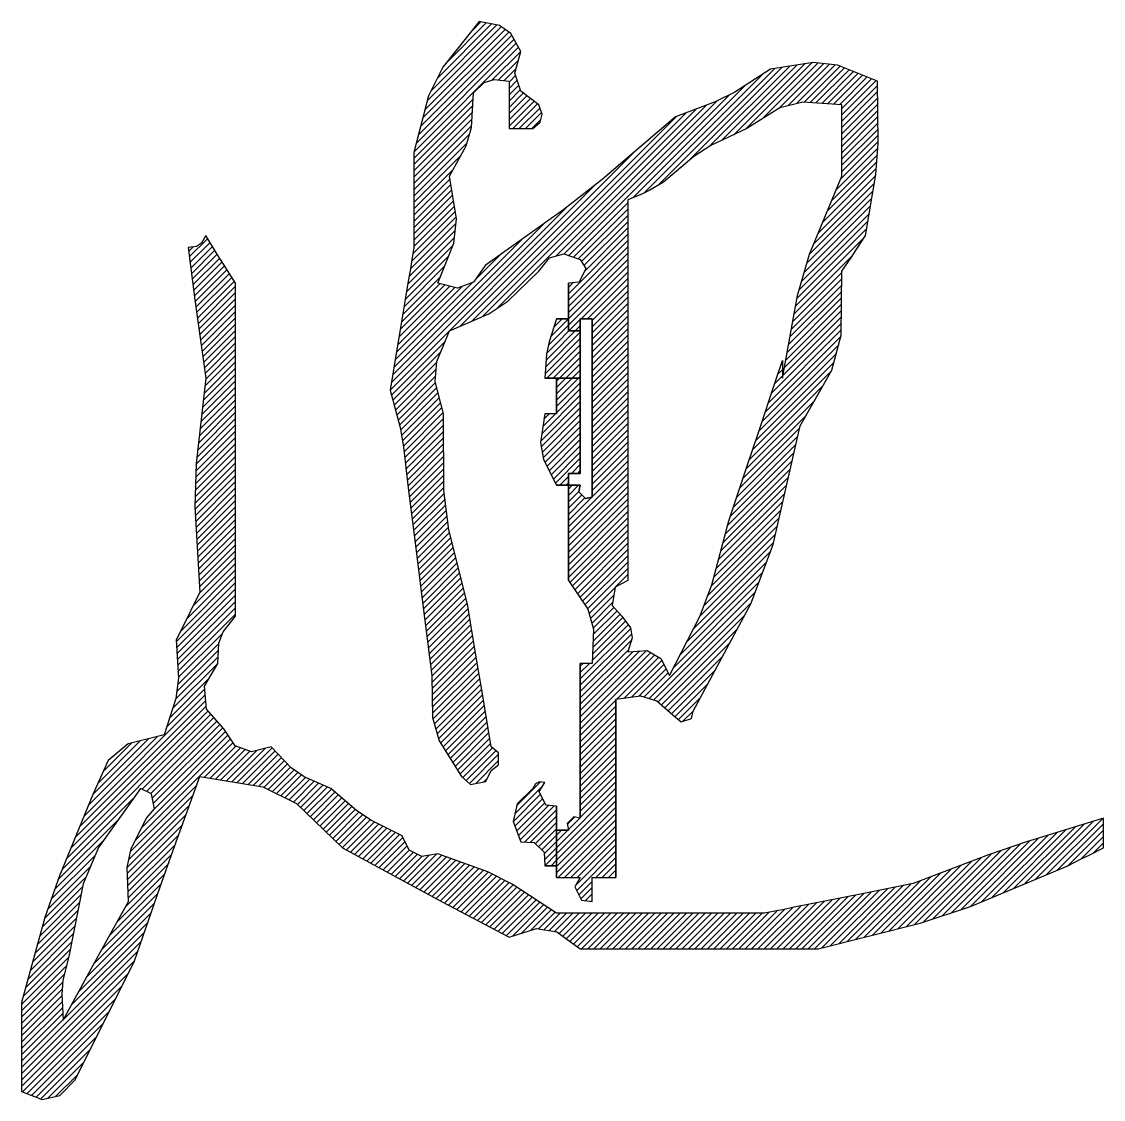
# Model space of a CAD drawing. Extents: x 9732137 to 18866768, y -962146 to 246094.
# Drawn here: x 9810710.6 to 9810862.3, y -646691.6 to -646540.5 of the extents above; entities that cross this region are included whole.
import ezdxf

# ---------------------------------------------------------------- set-up
doc = ezdxf.new("R2010")
doc.units = 0
doc.header["$LTSCALE"] = 1000
doc.layers.get('0').update_dxf_attribs({"linetype": 'CONTINUOUS'})

# ---------------------------------------------------------------- blocks, each defined once
blk = doc.blocks.new('ZYC')
h = blk.add_hatch()
h.set_pattern_fill('ANSI31', color=256, scale=0.01, style=0)
h.set_pattern_definition([(45, (0, 0), (-0.0008838834764831843, 0.0008838834764831845), [])])
h.paths.add_polyline_path([(0.43011, 0.364093), (0.43011, 0.382765), (0.43011, 0.420108), (0.4267400000000003, 0.425419999999999), (0.4250729999999994, 0.4280869999999993), (0.421775, 0.4334439999999999), (0.420561, 0.4313689999999999), (0.419156, 0.430432), (0.4167729999999999, 0.43011), (0.418678, 0.4154270000000002), (0.419679, 0.4080909999999999), (0.421775, 0.393434), (0.419006, 0.369579), (0.418668, 0.357391), (0.420108, 0.333419), (0.41744, 0.328084), (0.4161069999999999, 0.325417), (0.4134390000000001, 0.320082), (0.414054, 0.309347), (0.413343, 0.303662), (0.410105, 0.293408), (0.399991, 0.290918), (0.394373, 0.286237), (0.3901000000000001, 0.2767380000000001), (0.380676, 0.253935), (0.376645, 0.242177), (0.370095, 0.2183890000000001), (0.370095, 0.208387), (0.370095, 0.203385), (0.370095, 0.193383), (0.375842, 0.191199), (0.380817, 0.192305), (0.385099, 0.196717), (0.391767, 0.210054), (0.395101, 0.216722), (0.40177, 0.230059), (0.4089309999999998, 0.2507919999999995), (0.4125989999999999, 0.2611289999999997), (0.420108, 0.281739), (0.437767, 0.278859), (0.447218, 0.274133), (0.460118, 0.261734), (0.4787240000000006, 0.2516089999999992), (0.4880599999999989, 0.2466080000000007), (0.506796, 0.236727), (0.514554, 0.239101), (0.520234, 0.238155), (0.526802, 0.233393), (0.553475, 0.233393), (0.566812, 0.233393), (0.593485, 0.233393), (0.62211, 0.240615), (0.6362700000000006, 0.2453350000000001), (0.6635029999999994, 0.2567319999999999), (0.667504, 0.258733), (0.669505, 0.259733), (0.673506, 0.261734), (0.673506, 0.265068), (0.673506, 0.266735), (0.6735059999999999, 0.270069), (0.6519399999999999, 0.2634299999999997), (0.641248, 0.2597550000000003), (0.620159, 0.251731), (0.606822, 0.249064), (0.600154, 0.24773), (0.586817, 0.245063), (0.583483, 0.244396), (0.581816, 0.244062), (0.5784809999999999, 0.243396), (0.555142, 0.243396), (0.5434720000000001, 0.243396), (0.520133, 0.243396), (0.507672, 0.251585), (0.500819, 0.255011), (0.486791, 0.260067), (0.482384, 0.259302), (0.478821, 0.261083), (0.476789, 0.265068), (0.468212, 0.269419), (0.464099, 0.272162), (0.456784, 0.278405), (0.44933, 0.281676), (0.445738, 0.284191), (0.440113, 0.290074), (0.434588, 0.288683), (0.430024, 0.290394), (0.426776, 0.295076), (0.421963, 0.300651), (0.42138, 0.307062), (0.425109, 0.313414), (0.425389, 0.319104), (0.426579, 0.322279), (0.43011, 0.32675)])
h.paths.add_polyline_path([(0.403437, 0.278405), (0.406483, 0.276895), (0.407335, 0.272635), (0.405104, 0.270069), (0.400789, 0.261552), (0.399657, 0.256267), (0.400102, 0.24673), (0.3927099999999997, 0.2334249999999982), (0.3890419999999999, 0.2267559999999999), (0.381764, 0.213388), (0.381342, 0.220741), (0.38169, 0.2245690000000001), (0.383431, 0.231726), (0.387336, 0.251661), (0.391694, 0.261829)], flags=16)
h.paths.add_polyline_path([(0.588484, 0.380097), (0.597359, 0.3957059999999999), (0.599993, 0.4054869999999999), (0.600154, 0.423442), (0.602821, 0.427443), (0.604155, 0.429443), (0.606822, 0.4334439999999999), (0.609698, 0.4505939999999997), (0.610376, 0.4594009999999997), (0.610156, 0.476789), (0.5989439999999999, 0.481275), (0.592073, 0.4820390000000001), (0.580149, 0.480123), (0.5701060000000001, 0.473686), (0.5646509999999998, 0.4709579999999999), (0.553475, 0.466786), (0.5329189999999998, 0.4491589999999999), (0.5222050000000001, 0.440789), (0.500128, 0.4251090000000001), (0.49688, 0.420428), (0.492316, 0.418716), (0.486791, 0.420108), (0.491278, 0.43132), (0.492041, 0.438191), (0.490125, 0.450115), (0.494812, 0.4586180000000001), (0.496281, 0.463759), (0.496794, 0.4734550000000001), (0.4998609999999999, 0.47635), (0.502606, 0.4772649999999999), (0.506796, 0.476789), (0.506796, 0.471454), (0.506796, 0.468787), (0.506796, 0.463452), (0.509464, 0.463452), (0.5107970000000001, 0.463452), (0.513465, 0.4634520000000001), (0.515512, 0.465287), (0.516075, 0.467538), (0.5151319999999999, 0.47012), (0.510092, 0.473944), (0.508393, 0.479041), (0.510131, 0.485124), (0.507303, 0.490115), (0.5040990000000001, 0.492404), (0.4984609999999999, 0.49346), (0.488222, 0.480646), (0.484231, 0.4726630000000001), (0.480123, 0.456784), (0.480123, 0.446114), (0.480123, 0.44078), (0.480123, 0.43011), (0.479456, 0.426109), (0.479123, 0.424109), (0.478456, 0.420108), (0.476455, 0.408104), (0.475455, 0.402103), (0.473455, 0.3901), (0.4762369999999999, 0.3796070000000001), (0.477248, 0.3742140000000001), (0.4784560000000002, 0.3634259999999991), (0.481123, 0.342088), (0.482457, 0.331418), (0.485124, 0.310079), (0.485298, 0.298264), (0.487209, 0.291767), (0.49346, 0.281739), (0.496025, 0.279507), (0.5002850000000001, 0.280359), (0.501795, 0.283406), (0.503893, 0.285053), (0.503893, 0.288427), (0.501795, 0.290074), (0.499128, 0.306078), (0.497794, 0.31408), (0.495127, 0.3300850000000001), (0.4899210000000001, 0.3509499999999998), (0.488548, 0.3619269999999999), (0.488458, 0.383431), (0.486111, 0.392492), (0.4865140000000001, 0.398136), (0.490125, 0.406771), (0.501156, 0.411552), (0.506476, 0.415099), (0.5151319999999999, 0.4234419999999999), (0.518173, 0.427226), (0.52222, 0.428382), (0.526802, 0.426776), (0.528325, 0.4242119999999999), (0.526432, 0.420426), (0.523467, 0.420108), (0.523467, 0.406771), (0.526802, 0.406771), (0.526802, 0.410105), (0.528135, 0.410105), (0.528802, 0.410105), (0.5301359999999999, 0.410105), (0.5301359999999999, 0.3901), (0.5301359999999999, 0.380097), (0.5301359999999999, 0.360092), (0.528293, 0.359691), (0.5264, 0.361584), (0.526802, 0.363426), (0.523467, 0.363426), (0.523467, 0.336753), (0.528881, 0.328693), (0.530475, 0.3231169999999999), (0.5301359999999999, 0.313414), (0.528802, 0.313414), (0.526802, 0.313414), (0.526802, 0.283406), (0.526802, 0.270069), (0.5249590000000001, 0.270471), (0.523066, 0.268578), (0.523467, 0.266735), (0.520133, 0.266735), (0.520133, 0.253398), (0.5228010000000001, 0.253398), (0.524134, 0.253398), (0.526802, 0.253398), (0.525278, 0.250835), (0.5271710000000001, 0.247049), (0.5301359999999999, 0.24673), (0.5301359999999999, 0.249397), (0.5301359999999999, 0.250731), (0.5301359999999999, 0.253398), (0.532803, 0.253398), (0.534137, 0.253398), (0.536804, 0.253398), (0.536804, 0.283406), (0.536804, 0.303411), (0.543701, 0.304362), (0.54824, 0.303), (0.553475, 0.2984100000000001), (0.555117, 0.297087), (0.5579569999999999, 0.298033), (0.558476, 0.300077), (0.5746420000000001, 0.330198), (0.5808580000000001, 0.346774)])
h.paths.add_polyline_path([(0.540138, 0.37943), (0.540138, 0.400769), (0.540138, 0.443447), (0.5442509999999998, 0.4452069999999998), (0.5462649999999999, 0.4462149999999999), (0.550141, 0.448448), (0.558596, 0.4556370000000001), (0.56343, 0.458745), (0.57348, 0.4634520000000001), (0.5827829999999999, 0.469318), (0.5891850000000001, 0.470919), (0.600154, 0.47012), (0.600154, 0.462118), (0.600154, 0.458117), (0.600154, 0.4501149999999999), (0.5911259999999999, 0.4282749999999999), (0.587717, 0.4166839999999998), (0.583483, 0.3934340000000001), (0.583483, 0.395435), (0.583483, 0.396435), (0.583483, 0.398435), (0.582816, 0.396435), (0.582482000000005, 0.3954350000000028), (0.581816, 0.393434), (0.576481, 0.37743), (0.573814, 0.369428), (0.5684789999999998, 0.3534239999999997), (0.563693, 0.3354750000000002), (0.5602830000000001, 0.3266089999999999), (0.551808, 0.310079), (0.549387, 0.31488), (0.545503, 0.317099), (0.540138, 0.316748), (0.541325, 0.320626), (0.540852, 0.3234659999999999), (0.5384709999999999, 0.32675), (0.535708, 0.32972), (0.536562, 0.33484), (0.540138, 0.336753)], flags=16)
h.paths.add_polyline_path([(0.526802, 0.393434), (0.520133, 0.393434), (0.520133, 0.383431), (0.518799, 0.383431), (0.518133, 0.383431), (0.516799, 0.383431), (0.5156430000000001, 0.375402), (0.516436, 0.370647), (0.520133, 0.363426), (0.523467, 0.363426), (0.523467, 0.366761), (0.5248010000000001, 0.366761), (0.525468, 0.366761), (0.526802, 0.366761)], flags=17)
h.paths.add_polyline_path([(0.526802, 0.406771), (0.523467, 0.406771), (0.523467, 0.410105), (0.520133, 0.410105), (0.518021, 0.4036409999999999), (0.517335, 0.400213), (0.516799, 0.393434), (0.526802, 0.393434)], flags=17)
h.paths.add_polyline_path([(0.520133, 0.273403), (0.5171680000000001, 0.273722), (0.515275, 0.277508), (0.516799, 0.280072), (0.5153220000000001, 0.280274), (0.514189, 0.279708), (0.513465, 0.2784050000000001), (0.509053, 0.274123), (0.507947, 0.2691479999999999), (0.510131, 0.263401), (0.5139, 0.263267), (0.5166649999999999, 0.260502), (0.516799, 0.256732), (0.520133, 0.256732)], flags=17)
for p, q in [((0.498461, 0.49346), (0.488222, 0.480646)), ((0.504099, 0.492404), (0.498461, 0.49346)), ((0.507303, 0.490115), (0.504099, 0.492404)), ((0.510131, 0.485124), (0.507303, 0.490115)), ((0.508393, 0.479041), (0.510131, 0.485124)), ((0.488222, 0.480646), (0.484231, 0.472663)), ((0.580149, 0.480123), (0.570106, 0.4736859999999999)), ((0.592073, 0.4820390000000001), (0.580149, 0.480123)), ((0.5989439999999999, 0.481275), (0.592073, 0.4820390000000001)), ((0.610156, 0.476789), (0.5989439999999999, 0.481275)), ((0.4998609999999999, 0.47635), (0.502606, 0.4772649999999999)), ((0.502606, 0.4772649999999999), (0.506796, 0.476789)), ((0.506796, 0.476789), (0.506796, 0.471454)), ((0.510092, 0.473944), (0.508393, 0.479041)), ((0.610376, 0.459401), (0.610156, 0.476789)), ((0.496281, 0.463759), (0.496794, 0.473455)), ((0.496794, 0.473455), (0.4998609999999999, 0.47635)), ((0.5151319999999999, 0.47012), (0.510092, 0.473944)), ((0.570106, 0.4736859999999999), (0.564651, 0.470958)), ((0.484231, 0.472663), (0.480123, 0.456784)), ((0.506796, 0.471454), (0.506796, 0.468787)), ((0.564651, 0.470958), (0.553475, 0.466786)), ((0.5891850000000001, 0.470919), (0.5827829999999999, 0.469318)), ((0.600154, 0.47012), (0.5891850000000001, 0.470919)), ((0.506796, 0.468787), (0.506796, 0.463452)), ((0.516075, 0.467538), (0.5151319999999999, 0.47012)), ((0.515512, 0.465287), (0.516075, 0.467538)), ((0.5827829999999999, 0.469318), (0.57348, 0.463452)), ((0.600154, 0.462118), (0.600154, 0.47012)), ((0.513465, 0.463452), (0.515512, 0.465287)), ((0.553475, 0.466786), (0.5329189999999999, 0.449159)), ((0.494812, 0.458618), (0.496281, 0.463759)), ((0.506796, 0.463452), (0.509464, 0.463452)), ((0.509464, 0.463452), (0.5107970000000001, 0.463452)), ((0.5107970000000001, 0.463452), (0.513465, 0.463452)), ((0.57348, 0.463452), (0.56343, 0.458745)), ((0.600154, 0.458117), (0.600154, 0.462118)), ((0.490125, 0.450115), (0.494812, 0.458618)), ((0.56343, 0.458745), (0.558596, 0.455637)), ((0.609698, 0.4505939999999999), (0.610376, 0.459401)), ((0.480123, 0.456784), (0.480123, 0.446114)), ((0.558596, 0.455637), (0.550141, 0.448448)), ((0.600154, 0.450115), (0.600154, 0.458117)), ((0.492041, 0.438191), (0.490125, 0.450115)), ((0.5329189999999999, 0.449159), (0.522205, 0.440789)), ((0.591126, 0.428275), (0.600154, 0.450115)), ((0.606822, 0.4334439999999999), (0.609698, 0.4505939999999999)), ((0.480123, 0.446114), (0.480123, 0.44078)), ((0.546265, 0.446215), (0.544251, 0.445207)), ((0.550141, 0.448448), (0.546265, 0.446215)), ((0.544251, 0.445207), (0.540138, 0.443447)), ((0.540138, 0.443447), (0.540138, 0.400769)), ((0.480123, 0.44078), (0.480123, 0.43011)), ((0.522205, 0.440789), (0.500128, 0.425109)), ((0.491278, 0.43132), (0.492041, 0.438191)), ((0.420561, 0.4313689999999999), (0.419156, 0.430432)), ((0.421775, 0.4334439999999999), (0.420561, 0.4313689999999999)), ((0.425073, 0.428087), (0.421775, 0.4334439999999999)), ((0.486791, 0.420108), (0.491278, 0.43132)), ((0.604155, 0.429443), (0.606822, 0.4334439999999999)), ((0.419156, 0.430432), (0.4167729999999999, 0.43011)), ((0.4167729999999999, 0.43011), (0.418678, 0.415427)), ((0.42674, 0.42542), (0.425073, 0.428087)), ((0.480123, 0.43011), (0.479456, 0.426109)), ((0.518173, 0.427226), (0.52222, 0.428382)), ((0.52222, 0.428382), (0.526802, 0.426776)), ((0.587717, 0.416684), (0.591126, 0.428275)), ((0.602821, 0.427443), (0.604155, 0.429443)), ((0.43011, 0.420108), (0.42674, 0.42542)), ((0.479456, 0.426109), (0.479123, 0.424109)), ((0.500128, 0.425109), (0.49688, 0.420428)), ((0.5151319999999999, 0.423442), (0.518173, 0.427226)), ((0.526802, 0.426776), (0.528325, 0.424212)), ((0.600154, 0.423442), (0.602821, 0.427443)), ((0.479123, 0.424109), (0.478456, 0.420108)), ((0.506476, 0.415099), (0.5151319999999999, 0.423442)), ((0.528325, 0.424212), (0.526432, 0.420426)), ((0.599993, 0.405487), (0.600154, 0.423442)), ((0.43011, 0.382765), (0.43011, 0.420108)), ((0.478456, 0.420108), (0.476455, 0.408104)), ((0.492316, 0.418716), (0.486791, 0.420108)), ((0.49688, 0.420428), (0.492316, 0.418716)), ((0.526432, 0.420426), (0.523467, 0.420108)), ((0.523467, 0.420108), (0.523467, 0.406771)), ((0.523467, 0.406771), (0.523467, 0.420108)), ((0.523467, 0.420108), (0.523467, 0.406771)), ((0.583483, 0.393434), (0.587717, 0.416684)), ((0.418678, 0.415427), (0.419679, 0.408091)), ((0.501156, 0.411552), (0.506476, 0.415099)), ((0.490125, 0.406771), (0.501156, 0.411552)), ((0.520133, 0.410105), (0.518021, 0.403641)), ((0.523467, 0.410105), (0.520133, 0.410105)), ((0.520133, 0.410105), (0.523467, 0.410105)), ((0.523467, 0.410105), (0.520133, 0.410105)), ((0.523467, 0.406771), (0.523467, 0.410105)), ((0.523467, 0.410105), (0.523467, 0.406771)), ((0.523467, 0.406771), (0.523467, 0.410105)), ((0.526802, 0.406771), (0.526802, 0.410105)), ((0.526802, 0.410105), (0.526802, 0.406771)), ((0.526802, 0.406771), (0.526802, 0.410105)), ((0.526802, 0.410105), (0.528135, 0.410105)), ((0.526802, 0.410105), (0.526802, 0.366761)), ((0.526802, 0.366761), (0.526802, 0.410105)), ((0.526802, 0.410105), (0.526802, 0.366761)), ((0.528135, 0.410105), (0.526802, 0.410105)), ((0.528135, 0.410105), (0.528802, 0.410105)), ((0.528802, 0.410105), (0.528135, 0.410105)), ((0.528802, 0.410105), (0.5301359999999999, 0.410105)), ((0.5301359999999999, 0.410105), (0.528802, 0.410105)), ((0.5301359999999999, 0.410105), (0.5301359999999999, 0.3901)), ((0.5301359999999999, 0.3901), (0.5301359999999999, 0.410105)), ((0.419679, 0.408091), (0.421775, 0.393434)), ((0.476455, 0.408104), (0.475455, 0.402103)), ((0.4865140000000001, 0.398136), (0.490125, 0.406771)), ((0.523467, 0.406771), (0.526802, 0.406771)), ((0.526802, 0.406771), (0.523467, 0.406771)), ((0.523467, 0.406771), (0.526802, 0.406771)), ((0.526802, 0.406771), (0.523467, 0.406771)), ((0.523467, 0.406771), (0.526802, 0.406771)), ((0.526802, 0.406771), (0.523467, 0.406771)), ((0.526802, 0.393434), (0.526802, 0.406771)), ((0.526802, 0.406771), (0.526802, 0.393434)), ((0.526802, 0.393434), (0.526802, 0.406771)), ((0.518021, 0.403641), (0.517335, 0.400213)), ((0.597359, 0.395706), (0.599993, 0.405487)), ((0.475455, 0.402103), (0.473455, 0.3901)), ((0.540138, 0.400769), (0.540138, 0.37943)), ((0.486111, 0.392492), (0.4865140000000001, 0.398136)), ((0.517335, 0.400213), (0.516799, 0.393434)), ((0.582816, 0.396435), (0.583483, 0.398435)), ((0.583483, 0.398435), (0.583483, 0.396435)), ((0.581816, 0.393434), (0.5824819999999999, 0.395435)), ((0.5824819999999999, 0.395435), (0.582816, 0.396435)), ((0.583483, 0.396435), (0.583483, 0.395435)), ((0.583483, 0.395435), (0.583483, 0.393434)), ((0.588484, 0.380097), (0.597359, 0.395706)), ((0.421775, 0.393434), (0.419006, 0.369579)), ((0.488458, 0.383431), (0.486111, 0.392492)), ((0.516799, 0.393434), (0.526802, 0.393434)), ((0.526802, 0.393434), (0.516799, 0.393434)), ((0.516799, 0.393434), (0.526802, 0.393434)), ((0.526802, 0.393434), (0.520133, 0.393434)), ((0.520133, 0.393434), (0.526802, 0.393434)), ((0.526802, 0.393434), (0.520133, 0.393434)), ((0.520133, 0.393434), (0.520133, 0.383431)), ((0.520133, 0.383431), (0.520133, 0.393434)), ((0.520133, 0.393434), (0.520133, 0.383431)), ((0.526802, 0.366761), (0.526802, 0.393434)), ((0.526802, 0.393434), (0.526802, 0.366761)), ((0.526802, 0.366761), (0.526802, 0.393434)), ((0.576481, 0.37743), (0.581816, 0.393434)), ((0.473455, 0.3901), (0.476237, 0.379607)), ((0.5301359999999999, 0.3901), (0.5301359999999999, 0.380097)), ((0.5301359999999999, 0.380097), (0.5301359999999999, 0.3901)), ((0.43011, 0.364093), (0.43011, 0.382765)), ((0.488548, 0.361927), (0.488458, 0.383431)), ((0.516799, 0.383431), (0.5156430000000001, 0.375402)), ((0.518133, 0.383431), (0.516799, 0.383431)), ((0.518799, 0.383431), (0.518133, 0.383431)), ((0.520133, 0.383431), (0.518799, 0.383431)), ((0.476237, 0.379607), (0.477248, 0.374214)), ((0.5301359999999999, 0.380097), (0.5301359999999999, 0.360092)), ((0.5301359999999999, 0.360092), (0.5301359999999999, 0.380097)), ((0.540138, 0.37943), (0.540138, 0.336753)), ((0.580858, 0.346774), (0.588484, 0.380097)), ((0.573814, 0.369428), (0.576481, 0.37743)), ((0.477248, 0.374214), (0.478456, 0.363426)), ((0.5156430000000001, 0.375402), (0.516436, 0.370647)), ((0.516436, 0.370647), (0.520133, 0.363426)), ((0.419006, 0.369579), (0.418668, 0.357391)), ((0.568479, 0.353424), (0.573814, 0.369428)), ((0.523467, 0.363426), (0.523467, 0.366761)), ((0.523467, 0.366761), (0.523467, 0.363426)), ((0.523467, 0.363426), (0.523467, 0.366761)), ((0.523467, 0.366761), (0.5248010000000001, 0.366761)), ((0.5248010000000001, 0.366761), (0.523467, 0.366761)), ((0.523467, 0.366761), (0.523467, 0.363426)), ((0.523467, 0.363426), (0.523467, 0.366761)), ((0.523467, 0.366761), (0.523467, 0.363426)), ((0.5248010000000001, 0.366761), (0.525468, 0.366761)), ((0.525468, 0.366761), (0.5248010000000001, 0.366761)), ((0.525468, 0.366761), (0.526802, 0.366761)), ((0.526802, 0.366761), (0.525468, 0.366761)), ((0.43011, 0.32675), (0.43011, 0.364093)), ((0.478456, 0.363426), (0.481123, 0.342088)), ((0.489921, 0.35095), (0.488548, 0.361927)), ((0.520133, 0.363426), (0.523467, 0.363426)), ((0.523467, 0.363426), (0.520133, 0.363426)), ((0.520133, 0.363426), (0.523467, 0.363426)), ((0.526802, 0.363426), (0.523467, 0.363426)), ((0.523467, 0.363426), (0.526802, 0.363426)), ((0.526802, 0.363426), (0.523467, 0.363426)), ((0.523467, 0.363426), (0.523467, 0.336753)), ((0.523467, 0.336753), (0.523467, 0.363426)), ((0.523467, 0.363426), (0.523467, 0.336753)), ((0.523467, 0.363426), (0.526802, 0.363426)), ((0.526802, 0.363426), (0.523467, 0.363426)), ((0.523467, 0.363426), (0.526802, 0.363426)), ((0.5264, 0.361584), (0.526802, 0.363426)), ((0.526802, 0.363426), (0.5264, 0.361584)), ((0.528293, 0.359691), (0.5264, 0.361584)), ((0.5264, 0.361584), (0.528293, 0.359691)), ((0.5301359999999999, 0.360092), (0.528293, 0.359691)), ((0.528293, 0.359691), (0.5301359999999999, 0.360092)), ((0.418668, 0.357391), (0.420108, 0.333419)), ((0.563693, 0.335475), (0.568479, 0.353424)), ((0.495127, 0.330085), (0.489921, 0.35095)), ((0.574642, 0.330198), (0.580858, 0.346774)), ((0.481123, 0.342088), (0.482457, 0.331418)), ((0.523467, 0.336753), (0.528881, 0.328693)), ((0.536562, 0.33484), (0.535708, 0.32972)), ((0.540138, 0.336753), (0.536562, 0.33484)), ((0.560283, 0.326609), (0.563693, 0.335475)), ((0.420108, 0.333419), (0.41744, 0.328084)), ((0.482457, 0.331418), (0.485124, 0.310079)), ((0.41744, 0.328084), (0.4161069999999999, 0.325417)), ((0.497794, 0.31408), (0.495127, 0.330085)), ((0.528881, 0.328693), (0.530475, 0.323117)), ((0.535708, 0.32972), (0.538471, 0.32675)), ((0.558476, 0.300077), (0.574642, 0.330198)), ((0.4161069999999999, 0.325417), (0.4134390000000001, 0.320082)), ((0.426579, 0.322279), (0.43011, 0.32675)), ((0.538471, 0.32675), (0.540852, 0.323466)), ((0.551808, 0.310079), (0.560283, 0.326609)), ((0.425389, 0.319104), (0.426579, 0.322279)), ((0.530475, 0.323117), (0.5301359999999999, 0.313414)), ((0.540852, 0.323466), (0.541325, 0.320626)), ((0.4134390000000001, 0.320082), (0.414054, 0.309347)), ((0.425109, 0.313414), (0.425389, 0.319104)), ((0.541325, 0.320626), (0.540138, 0.316748)), ((0.540138, 0.316748), (0.545503, 0.317099)), ((0.545503, 0.317099), (0.549387, 0.31488)), ((0.42138, 0.307062), (0.425109, 0.313414)), ((0.499128, 0.306078), (0.497794, 0.31408)), ((0.528135, 0.313414), (0.526802, 0.313414)), ((0.526802, 0.313414), (0.526802, 0.283406)), ((0.526802, 0.283406), (0.526802, 0.313414)), ((0.526802, 0.313414), (0.526802, 0.283406)), ((0.528802, 0.313414), (0.528135, 0.313414)), ((0.5301359999999999, 0.313414), (0.528802, 0.313414)), ((0.549387, 0.31488), (0.551808, 0.310079)), ((0.485124, 0.310079), (0.485298, 0.298264)), ((0.414054, 0.309347), (0.413343, 0.303662)), ((0.421963, 0.300651), (0.42138, 0.307062)), ((0.413343, 0.303662), (0.410105, 0.293408)), ((0.501795, 0.290074), (0.499128, 0.306078)), ((0.536804, 0.303411), (0.543701, 0.304362)), ((0.543701, 0.304362), (0.54824, 0.303)), ((0.426776, 0.295076), (0.421963, 0.300651)), ((0.536804, 0.283406), (0.536804, 0.303411)), ((0.536804, 0.303411), (0.536804, 0.283406)), ((0.536804, 0.283406), (0.536804, 0.303411)), ((0.54824, 0.303), (0.553475, 0.29841)), ((0.485298, 0.298264), (0.487209, 0.291767)), ((0.553475, 0.29841), (0.555117, 0.297087)), ((0.555117, 0.297087), (0.5579569999999999, 0.298033)), ((0.5579569999999999, 0.298033), (0.558476, 0.300077)), ((0.430024, 0.290394), (0.426776, 0.295076)), ((0.410105, 0.293408), (0.399991, 0.290918)), ((0.487209, 0.291767), (0.49346, 0.281739)), ((0.399991, 0.290918), (0.394373, 0.286237)), ((0.434588, 0.288683), (0.430024, 0.290394)), ((0.440113, 0.290074), (0.434588, 0.288683)), ((0.445738, 0.284191), (0.440113, 0.290074)), ((0.503893, 0.288427), (0.501795, 0.290074)), ((0.503893, 0.285053), (0.503893, 0.288427)), ((0.394373, 0.286237), (0.3901, 0.276738)), ((0.44933, 0.281676), (0.445738, 0.284191)), ((0.5002850000000001, 0.280359), (0.501795, 0.283406)), ((0.501795, 0.283406), (0.503893, 0.285053)), ((0.526802, 0.283406), (0.526802, 0.270069)), ((0.526802, 0.270069), (0.526802, 0.283406)), ((0.526802, 0.283406), (0.526802, 0.270069)), ((0.536804, 0.253398), (0.536804, 0.283406)), ((0.536804, 0.283406), (0.536804, 0.253398)), ((0.536804, 0.253398), (0.536804, 0.283406)), ((0.412599, 0.261129), (0.420108, 0.281739)), ((0.420108, 0.281739), (0.437767, 0.278859)), ((0.456784, 0.278405), (0.44933, 0.281676)), ((0.49346, 0.281739), (0.496025, 0.279507)), ((0.496025, 0.279507), (0.5002850000000001, 0.280359)), ((0.514189, 0.279708), (0.513465, 0.278405)), ((0.5153220000000001, 0.280274), (0.514189, 0.279708)), ((0.515275, 0.277508), (0.516799, 0.280072)), ((0.516799, 0.280072), (0.5153220000000001, 0.280274)), ((0.3901, 0.276738), (0.380676, 0.253935)), ((0.403437, 0.278405), (0.391694, 0.261829)), ((0.406483, 0.276895), (0.403437, 0.278405)), ((0.407335, 0.272635), (0.406483, 0.276895)), ((0.437767, 0.278859), (0.447218, 0.274133)), ((0.464099, 0.272162), (0.456784, 0.278405)), ((0.513465, 0.278405), (0.509053, 0.274123)), ((0.5171680000000001, 0.273722), (0.515275, 0.277508)), ((0.447218, 0.274133), (0.460118, 0.261734)), ((0.509053, 0.274123), (0.507947, 0.269148)), ((0.520133, 0.273403), (0.5171680000000001, 0.273722)), ((0.520133, 0.256732), (0.520133, 0.273403)), ((0.520133, 0.273403), (0.520133, 0.256732)), ((0.520133, 0.256732), (0.520133, 0.273403)), ((0.400789, 0.261552), (0.405104, 0.270069)), ((0.405104, 0.270069), (0.407335, 0.272635)), ((0.468212, 0.269419), (0.464099, 0.272162)), ((0.5249590000000001, 0.270471), (0.523066, 0.268578)), ((0.526802, 0.270069), (0.5249590000000001, 0.270471)), ((0.673506, 0.270069), (0.65194, 0.26343)), ((0.673506, 0.266735), (0.673506, 0.270069)), ((0.476789, 0.265068), (0.468212, 0.269419)), ((0.507947, 0.269148), (0.510131, 0.263401)), ((0.523066, 0.268578), (0.523467, 0.266735)), ((0.478821, 0.261083), (0.476789, 0.265068)), ((0.523467, 0.266735), (0.520133, 0.266735)), ((0.520133, 0.266735), (0.523467, 0.266735)), ((0.523467, 0.266735), (0.520133, 0.266735)), ((0.520133, 0.266735), (0.520133, 0.253398)), ((0.520133, 0.253398), (0.520133, 0.266735)), ((0.520133, 0.266735), (0.520133, 0.253398)), ((0.673506, 0.265068), (0.673506, 0.266735)), ((0.673506, 0.261734), (0.673506, 0.265068)), ((0.391694, 0.261829), (0.387336, 0.251661)), ((0.399657, 0.256267), (0.400789, 0.261552)), ((0.408931, 0.250792), (0.412599, 0.261129)), ((0.460118, 0.261734), (0.478724, 0.251609)), ((0.482384, 0.259302), (0.478821, 0.261083)), ((0.510131, 0.263401), (0.5139, 0.263267)), ((0.5139, 0.263267), (0.5166649999999999, 0.260502)), ((0.65194, 0.26343), (0.6412479999999999, 0.259755)), ((0.669505, 0.259733), (0.673506, 0.261734)), ((0.486791, 0.260067), (0.482384, 0.259302)), ((0.500819, 0.255011), (0.486791, 0.260067)), ((0.5166649999999999, 0.260502), (0.516799, 0.256732)), ((0.6412479999999999, 0.259755), (0.620159, 0.251731)), ((0.663503, 0.256732), (0.667504, 0.258733)), ((0.667504, 0.258733), (0.669505, 0.259733)), ((0.400102, 0.24673), (0.399657, 0.256267)), ((0.507672, 0.251585), (0.500819, 0.255011)), ((0.516799, 0.256732), (0.520133, 0.256732)), ((0.520133, 0.256732), (0.516799, 0.256732)), ((0.516799, 0.256732), (0.520133, 0.256732)), ((0.63627, 0.245335), (0.663503, 0.256732)), ((0.380676, 0.253935), (0.376645, 0.242177)), ((0.520133, 0.253398), (0.5228010000000001, 0.253398)), ((0.5228010000000001, 0.253398), (0.524134, 0.253398)), ((0.524134, 0.253398), (0.526802, 0.253398)), ((0.526802, 0.253398), (0.525278, 0.250835)), ((0.5301359999999999, 0.250731), (0.5301359999999999, 0.253398)), ((0.5301359999999999, 0.253398), (0.532803, 0.253398)), ((0.532803, 0.253398), (0.534137, 0.253398)), ((0.534137, 0.253398), (0.536804, 0.253398)), ((0.387336, 0.251661), (0.383431, 0.231726)), ((0.40177, 0.230059), (0.408931, 0.250792)), ((0.478724, 0.251609), (0.48806, 0.246608)), ((0.520133, 0.243396), (0.507672, 0.251585)), ((0.525278, 0.250835), (0.5271710000000001, 0.247049)), ((0.5301359999999999, 0.249397), (0.5301359999999999, 0.250731)), ((0.5301359999999999, 0.24673), (0.5301359999999999, 0.249397)), ((0.606822, 0.249064), (0.600154, 0.24773)), ((0.620159, 0.251731), (0.606822, 0.249064)), ((0.39271, 0.233425), (0.400102, 0.24673)), ((0.48806, 0.246608), (0.506796, 0.236727)), ((0.5271710000000001, 0.247049), (0.5301359999999999, 0.24673)), ((0.600154, 0.24773), (0.586817, 0.245063)), ((0.5434720000000001, 0.243396), (0.520133, 0.243396)), ((0.555142, 0.243396), (0.5434720000000001, 0.243396)), ((0.578481, 0.243396), (0.555142, 0.243396)), ((0.581816, 0.244062), (0.578481, 0.243396)), ((0.583483, 0.244396), (0.581816, 0.244062)), ((0.586817, 0.245063), (0.583483, 0.244396)), ((0.62211, 0.240615), (0.63627, 0.245335)), ((0.376645, 0.242177), (0.370095, 0.218389)), ((0.593485, 0.233393), (0.62211, 0.240615)), ((0.506796, 0.236727), (0.514554, 0.239101)), ((0.514554, 0.239101), (0.520234, 0.238155)), ((0.520234, 0.238155), (0.526802, 0.233393)), ((0.383431, 0.231726), (0.38169, 0.224569)), ((0.389042, 0.226756), (0.39271, 0.233425)), ((0.526802, 0.233393), (0.553475, 0.233393)), ((0.553475, 0.233393), (0.566812, 0.233393)), ((0.566812, 0.233393), (0.593485, 0.233393)), ((0.395101, 0.216722), (0.40177, 0.230059)), ((0.38169, 0.224569), (0.381342, 0.220741)), ((0.381764, 0.213388), (0.389042, 0.226756)), ((0.381342, 0.220741), (0.381764, 0.213388)), ((0.370095, 0.218389), (0.370095, 0.208387)), ((0.391767, 0.210054), (0.395101, 0.216722)), ((0.385099, 0.196717), (0.391767, 0.210054)), ((0.370095, 0.208387), (0.370095, 0.203385)), ((0.370095, 0.203385), (0.370095, 0.193383)), ((0.380817, 0.192305), (0.385099, 0.196717)), ((0.370095, 0.193383), (0.375842, 0.191199)), ((0.375842, 0.191199), (0.380817, 0.192305))]:
    blk.add_line(p, q)

msp = doc.modelspace()

# ---------------------------------------------------------------- block references
at = {"xscale": 500, "yscale": 500, "zscale": 500}
msp.add_blockref('ZYC', (9810525.586737406, -646787.2002195974), dxfattribs=at)

doc.saveas('drawing.dxf')
